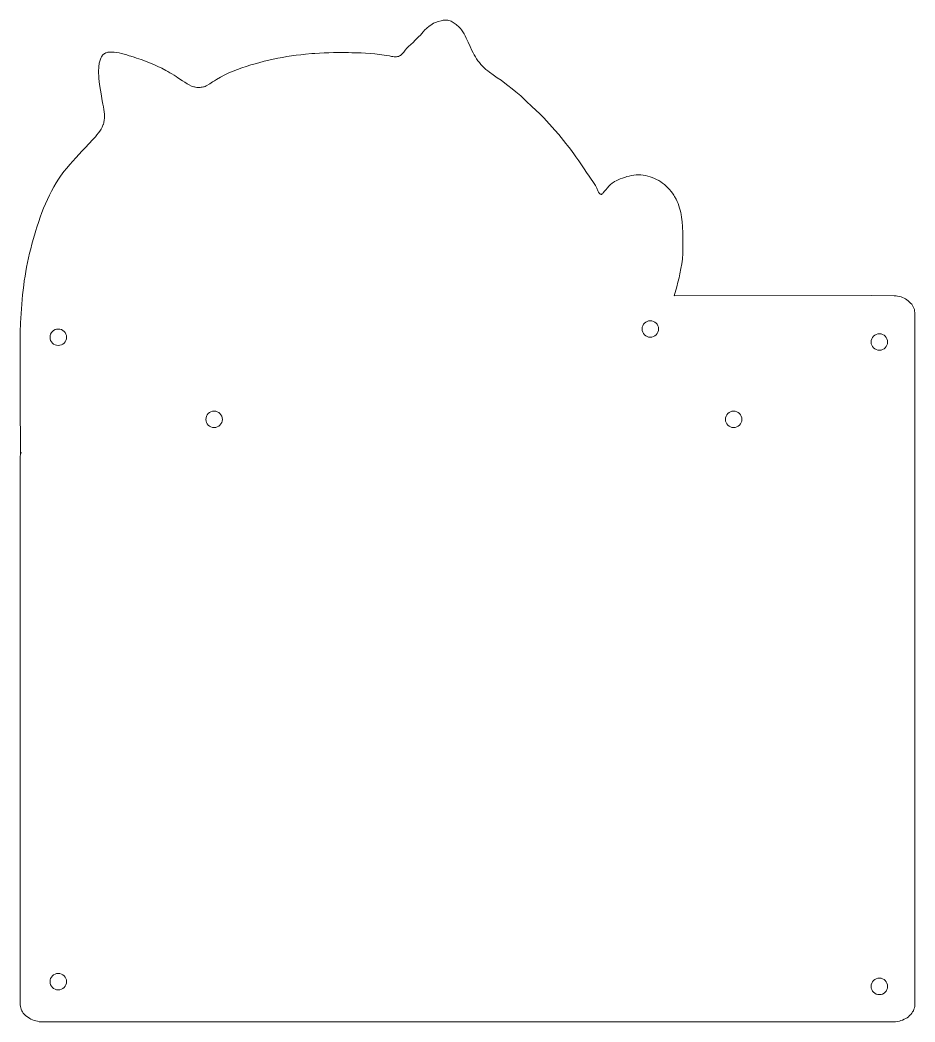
# Model space of a CAD drawing. Header units: centimetres. Extents: x -136.4 to -51.8, y -35.2 to 27.5.
# Drawn here: x -78.87 to -66.94, y -35.18 to -21.81 of the extents above; entities that cross this region are included whole.
import ezdxf

# ---------------------------------------------------------------- set-up
doc = ezdxf.new("R2010")
doc.units = ezdxf.units.CM
doc.header["$MEASUREMENT"] = 0
doc.layers.add('Layer 1', color=7, linetype='Continuous')

msp = doc.modelspace()

# ---------------------------------------------------------------- linework, layer by layer
at = {"layer": 'Layer 1', "lineweight": 9}
msp.add_open_spline([(-70.14791, -25.4928), (-70.14791, -25.4928), (-70.11438, -25.37235), (-70.11438, -25.37235), (-70.11438, -25.37235), (-70.0984, -25.31192), (-70.0984, -25.31192), (-70.0984, -25.31192), (-70.08339, -25.25122), (-70.08339, -25.25122), (-70.08339, -25.25122), (-70.07152, -25.19895), (-70.07152, -25.19895), (-70.07152, -25.19895), (-70.0575, -25.12874), (-70.0575, -25.12874), (-70.0575, -25.12874), (-70.04728, -25.06696), (-70.04728, -25.06696), (-70.04728, -25.06696), (-70.03932, -25.00491), (-70.03932, -25.00491), (-70.03932, -25.00491), (-70.03629, -24.97381), (-70.03629, -24.97381), (-70.03629, -24.97381), (-70.03479, -24.95485), (-70.03479, -24.95485), (-70.03479, -24.95485), (-70.03125, -24.88026), (-70.03125, -24.88026), (-70.03125, -24.88026), (-70.03068, -24.81775), (-70.03068, -24.81775), (-70.03068, -24.81775), (-70.03164, -24.75516), (-70.03164, -24.75516), (-70.03164, -24.75516), (-70.03479, -24.65582), (-70.03479, -24.65582), (-70.03479, -24.65582), (-70.03839, -24.56723), (-70.03839, -24.56723), (-70.03839, -24.56723), (-70.04269, -24.5048), (-70.04269, -24.5048), (-70.04269, -24.5048), (-70.04581, -24.4737), (-70.04581, -24.4737), (-70.04581, -24.4737), (-70.04977, -24.4427), (-70.04977, -24.4427), (-70.04977, -24.4427), (-70.05575, -24.40611), (-70.05575, -24.40611), (-70.05575, -24.40611), (-70.06078, -24.38106), (-70.06078, -24.38106), (-70.06078, -24.38106), (-70.06803, -24.35051), (-70.06803, -24.35051), (-70.06803, -24.35051), (-70.0765, -24.32025), (-70.0765, -24.32025), (-70.0765, -24.32025), (-70.08618, -24.29035), (-70.08618, -24.29035), (-70.08618, -24.29035), (-70.09712, -24.26089), (-70.09712, -24.26089), (-70.09712, -24.26089), (-70.10933, -24.23196), (-70.10933, -24.23196), (-70.10933, -24.23196), (-70.12283, -24.20362), (-70.12283, -24.20362), (-70.12283, -24.20362), (-70.14185, -24.16873), (-70.14185, -24.16873), (-70.14185, -24.16873), (-70.15384, -24.1491), (-70.15384, -24.1491), (-70.15384, -24.1491), (-70.17133, -24.12305), (-70.17133, -24.12305), (-70.17133, -24.12305), (-70.19012, -24.09792), (-70.19012, -24.09792), (-70.19012, -24.09792), (-70.21016, -24.07378), (-70.21016, -24.07378), (-70.21016, -24.07378), (-70.23144, -24.05068), (-70.23144, -24.05068), (-70.23144, -24.05068), (-70.2539, -24.02872), (-70.2539, -24.02872), (-70.2539, -24.02872), (-70.27752, -24.00795), (-70.27752, -24.00795), (-70.27752, -24.00795), (-70.30227, -23.98847), (-70.30227, -23.98847), (-70.30227, -23.98847), (-70.32562, -23.97198), (-70.32562, -23.97198), (-70.32562, -23.97198), (-70.35499, -23.95359), (-70.35499, -23.95359), (-70.35499, -23.95359), (-70.38281, -23.93835), (-70.38281, -23.93835), (-70.38281, -23.93835), (-70.41143, -23.92468), (-70.41143, -23.92468), (-70.41143, -23.92468), (-70.44075, -23.91263), (-70.44075, -23.91263), (-70.44075, -23.91263), (-70.47064, -23.90229), (-70.47064, -23.90229), (-70.47064, -23.90229), (-70.50098, -23.89371), (-70.50098, -23.89371), (-70.50098, -23.89371), (-70.53165, -23.88699), (-70.53165, -23.88699), (-70.53165, -23.88699), (-70.56255, -23.88219), (-70.56255, -23.88219), (-70.56255, -23.88219), (-70.59353, -23.87938), (-70.59353, -23.87938), (-70.59353, -23.87938), (-70.61437, -23.87864), (-70.61437, -23.87864), (-70.61437, -23.87864), (-70.65535, -23.87991), (-70.65535, -23.87991), (-70.65535, -23.87991), (-70.68612, -23.88305), (-70.68612, -23.88305), (-70.68612, -23.88305), (-70.7168, -23.88787), (-70.7168, -23.88787), (-70.7168, -23.88787), (-70.7474, -23.89417), (-70.7474, -23.89417), (-70.7474, -23.89417), (-70.77794, -23.90177), (-70.77794, -23.90177), (-70.77794, -23.90177), (-70.79669, -23.907), (-70.79669, -23.907), (-70.79669, -23.907), (-70.83868, -23.92025), (-70.83868, -23.92025), (-70.83868, -23.92025), (-70.86835, -23.9312), (-70.86835, -23.9312), (-70.86835, -23.9312), (-70.89706, -23.94351), (-70.89706, -23.94351), (-70.89706, -23.94351), (-70.9244, -23.95728), (-70.9244, -23.95728), (-70.9244, -23.95728), (-70.9424, -23.96782), (-70.9424, -23.96782), (-70.9424, -23.96782), (-70.95001, -23.97269), (-70.95001, -23.97269), (-70.95001, -23.97269), (-70.97382, -23.98985), (-70.97382, -23.98985), (-70.97382, -23.98985), (-70.99631, -24.0089), (-70.99631, -24.0089), (-70.99631, -24.0089), (-71.01804, -24.02995), (-71.01804, -24.02995), (-71.01804, -24.02995), (-71.03951, -24.05314), (-71.03951, -24.05314), (-71.03951, -24.05314), (-71.06128, -24.07859), (-71.06128, -24.07859), (-71.06128, -24.07859), (-71.07691, -24.09772), (-71.07691, -24.09772), (-71.07691, -24.09772), (-71.0954, -24.11987), (-71.0954, -24.11987), (-71.0954, -24.11987), (-71.10115, -24.12582), (-71.10115, -24.12582), (-71.10115, -24.12582), (-71.10683, -24.1309), (-71.10683, -24.1309), (-71.10683, -24.1309), (-71.11242, -24.13484), (-71.11242, -24.13484), (-71.11242, -24.13484), (-71.11958, -24.13791), (-71.11958, -24.13791), (-71.11958, -24.13791), (-71.12319, -24.1384), (-71.12319, -24.1384), (-71.12319, -24.1384), (-71.12832, -24.1378), (-71.12832, -24.1378), (-71.12832, -24.1378), (-71.13332, -24.13573), (-71.13332, -24.13573), (-71.13332, -24.13573), (-71.13817, -24.13233), (-71.13817, -24.13233), (-71.13817, -24.13233), (-71.14289, -24.12774), (-71.14289, -24.12774), (-71.14289, -24.12774), (-71.1475, -24.1221), (-71.1475, -24.1221), (-71.1475, -24.1221), (-71.15201, -24.11553), (-71.15201, -24.11553), (-71.15201, -24.11553), (-71.15642, -24.10819), (-71.15642, -24.10819), (-71.15642, -24.10819), (-71.16502, -24.09168), (-71.16502, -24.09168), (-71.16502, -24.09168), (-71.18164, -24.05522), (-71.18164, -24.05522), (-71.18164, -24.05522), (-71.1891, -24.03899), (-71.1891, -24.03899), (-71.1891, -24.03899), (-71.19808, -24.02111), (-71.19808, -24.02111), (-71.19808, -24.02111), (-71.20637, -24.00617), (-71.20637, -24.00617), (-71.20637, -24.00617), (-71.21469, -23.99239), (-71.21469, -23.99239), (-71.21469, -23.99239), (-71.22305, -23.97953), (-71.22305, -23.97953), (-71.22305, -23.97953), (-71.23144, -23.96737), (-71.23144, -23.96737), (-71.23144, -23.96737), (-71.25543, -23.93451), (-71.25543, -23.93451), (-71.25543, -23.93451), (-71.26526, -23.92099), (-71.26526, -23.92099), (-71.26526, -23.92099), (-71.28228, -23.89706), (-71.28228, -23.89706), (-71.28228, -23.89706), (-71.31655, -23.84728), (-71.31655, -23.84728), (-71.31655, -23.84728), (-71.35121, -23.79556), (-71.35121, -23.79556), (-71.35121, -23.79556), (-71.38632, -23.7427), (-71.38632, -23.7427), (-71.38632, -23.7427), (-71.42192, -23.68944), (-71.42192, -23.68944), (-71.42192, -23.68944), (-71.45811, -23.63657), (-71.45811, -23.63657), (-71.45811, -23.63657), (-71.4873, -23.59538), (-71.4873, -23.59538), (-71.4873, -23.59538), (-71.53245, -23.53471), (-71.53245, -23.53471), (-71.53245, -23.53471), (-71.57066, -23.48569), (-71.57066, -23.48569), (-71.57066, -23.48569), (-71.59257, -23.45828), (-71.59257, -23.45828), (-71.59257, -23.45828), (-71.68918, -23.34132), (-71.68918, -23.34132), (-71.68918, -23.34132), (-71.74086, -23.28071), (-71.74086, -23.28071), (-71.74086, -23.28071), (-71.81174, -23.19973), (-71.81174, -23.19973), (-71.81174, -23.19973), (-71.85384, -23.1538), (-71.85384, -23.1538), (-71.85384, -23.1538), (-71.88329, -23.12303), (-71.88329, -23.12303), (-71.88329, -23.12303), (-71.94157, -23.06538), (-71.94157, -23.06538), (-71.94157, -23.06538), (-72.04543, -22.96693), (-72.04543, -22.96693), (-72.04543, -22.96693), (-72.12201, -22.89335), (-72.12201, -22.89335), (-72.12201, -22.89335), (-72.1673, -22.85059), (-72.1673, -22.85059), (-72.1673, -22.85059), (-72.19566, -22.8247), (-72.19566, -22.8247), (-72.19566, -22.8247), (-72.26089, -22.76836), (-72.26089, -22.76836), (-72.26089, -22.76836), (-72.30921, -22.72904), (-72.30921, -22.72904), (-72.30921, -22.72904), (-72.36612, -22.68478), (-72.36612, -22.68478), (-72.36612, -22.68478), (-72.40802, -22.65334), (-72.40802, -22.65334), (-72.40802, -22.65334), (-72.45832, -22.61673), (-72.45832, -22.61673), (-72.45832, -22.61673), (-72.50802, -22.58172), (-72.50802, -22.58172), (-72.50802, -22.58172), (-72.56075, -22.54534), (-72.56075, -22.54534), (-72.56075, -22.54534), (-72.61156, -22.509), (-72.61156, -22.509), (-72.61156, -22.509), (-72.63629, -22.49007), (-72.63629, -22.49007), (-72.63629, -22.49007), (-72.66035, -22.47038), (-72.66035, -22.47038), (-72.66035, -22.47038), (-72.68357, -22.44976), (-72.68357, -22.44976), (-72.68357, -22.44976), (-72.69655, -22.43733), (-72.69655, -22.43733), (-72.69655, -22.43733), (-72.72686, -22.40515), (-72.72686, -22.40515), (-72.72686, -22.40515), (-72.74688, -22.3812), (-72.74688, -22.3812), (-72.74688, -22.3812), (-72.76582, -22.35629), (-72.76582, -22.35629), (-72.76582, -22.35629), (-72.78373, -22.33052), (-72.78373, -22.33052), (-72.78373, -22.33052), (-72.80061, -22.30401), (-72.80061, -22.30401), (-72.80061, -22.30401), (-72.81648, -22.27685), (-72.81648, -22.27685), (-72.81648, -22.27685), (-72.83149, -22.2489), (-72.83149, -22.2489), (-72.83149, -22.2489), (-72.84534, -22.22101), (-72.84534, -22.22101), (-72.84534, -22.22101), (-72.87132, -22.16396), (-72.87132, -22.16396), (-72.87132, -22.16396), (-72.89634, -22.10673), (-72.89634, -22.10673), (-72.89634, -22.10673), (-72.92093, -22.05323), (-72.92093, -22.05323), (-72.92093, -22.05323), (-72.93629, -22.02282), (-72.93629, -22.02282), (-72.93629, -22.02282), (-72.95136, -21.99582), (-72.95136, -21.99582), (-72.95136, -21.99582), (-72.9679, -21.96943), (-72.9679, -21.96943), (-72.9679, -21.96943), (-72.98627, -21.9437), (-72.98627, -21.9437), (-72.98627, -21.9437), (-72.99997, -21.92666), (-72.99997, -21.92666), (-72.99997, -21.92666), (-73.018, -21.90659), (-73.018, -21.90659), (-73.018, -21.90659), (-73.02971, -21.8948), (-73.02971, -21.8948), (-73.02971, -21.8948), (-73.04192, -21.88344), (-73.04192, -21.88344), (-73.04192, -21.88344), (-73.0546, -21.87261), (-73.0546, -21.87261), (-73.0546, -21.87261), (-73.0677, -21.86238), (-73.0677, -21.86238), (-73.0677, -21.86238), (-73.08117, -21.85285), (-73.08117, -21.85285), (-73.08117, -21.85285), (-73.09498, -21.84411), (-73.09498, -21.84411), (-73.09498, -21.84411), (-73.10909, -21.83626), (-73.10909, -21.83626), (-73.10909, -21.83626), (-73.12345, -21.82936), (-73.12345, -21.82936), (-73.12345, -21.82936), (-73.13803, -21.82352), (-73.13803, -21.82352), (-73.13803, -21.82352), (-73.15279, -21.81883), (-73.15279, -21.81883), (-73.15279, -21.81883), (-73.16768, -21.81537), (-73.16768, -21.81537), (-73.16768, -21.81537), (-73.18266, -21.81324), (-73.18266, -21.81324), (-73.18266, -21.81324), (-73.20115, -21.81256), (-73.20115, -21.81256), (-73.20115, -21.81256), (-73.21272, -21.81328), (-73.21272, -21.81328), (-73.21272, -21.81328), (-73.22775, -21.8154), (-73.22775, -21.8154), (-73.22775, -21.8154), (-73.24276, -21.81871), (-73.24276, -21.81871), (-73.24276, -21.81871), (-73.25773, -21.82299), (-73.25773, -21.82299), (-73.25773, -21.82299), (-73.29547, -21.83372), (-73.29547, -21.83372), (-73.29547, -21.83372), (-73.33115, -21.84673), (-73.33115, -21.84673), (-73.33115, -21.84673), (-73.35689, -21.85566), (-73.35689, -21.85566), (-73.35689, -21.85566), (-73.37869, -21.8678), (-73.37869, -21.8678), (-73.37869, -21.8678), (-73.39504, -21.88011), (-73.39504, -21.88011), (-73.39504, -21.88011), (-73.41464, -21.89491), (-73.41464, -21.89491), (-73.41464, -21.89491), (-73.424, -21.90137), (-73.424, -21.90137), (-73.424, -21.90137), (-73.43925, -21.91316), (-73.43925, -21.91316), (-73.43925, -21.91316), (-73.4509, -21.92323), (-73.4509, -21.92323), (-73.4509, -21.92323), (-73.4732, -21.94482), (-73.4732, -21.94482), (-73.4732, -21.94482), (-73.49457, -21.96777), (-73.49457, -21.96777), (-73.49457, -21.96777), (-73.5155, -21.99136), (-73.5155, -21.99136), (-73.5155, -21.99136), (-73.53413, -22.01229), (-73.53413, -22.01229), (-73.53413, -22.01229), (-73.55794, -22.03789), (-73.55794, -22.03789), (-73.55794, -22.03789), (-73.6019, -22.08213), (-73.6019, -22.08213), (-73.6019, -22.08213), (-73.63148, -22.11035), (-73.63148, -22.11035), (-73.63148, -22.11035), (-73.69134, -22.16714), (-73.69134, -22.16714), (-73.69134, -22.16714), (-73.7131, -22.18965), (-73.7131, -22.18965), (-73.7131, -22.18965), (-73.73522, -22.21483), (-73.73522, -22.21483), (-73.73522, -22.21483), (-73.75477, -22.23911), (-73.75477, -22.23911), (-73.75477, -22.23911), (-73.76512, -22.25167), (-73.76512, -22.25167), (-73.76512, -22.25167), (-73.77574, -22.26358), (-73.77574, -22.26358), (-73.77574, -22.26358), (-73.7868, -22.27446), (-73.7868, -22.27446), (-73.7868, -22.27446), (-73.79845, -22.2839), (-73.79845, -22.2839), (-73.79845, -22.2839), (-73.81182, -22.29199), (-73.81182, -22.29199), (-73.81182, -22.29199), (-73.8242, -22.29698), (-73.8242, -22.29698), (-73.8242, -22.29698), (-73.83834, -22.30046), (-73.83834, -22.30046), (-73.83834, -22.30046), (-73.8532, -22.3022), (-73.8532, -22.3022), (-73.8532, -22.3022), (-73.86865, -22.30249), (-73.86865, -22.30249), (-73.86865, -22.30249), (-73.88457, -22.30159), (-73.88457, -22.30159), (-73.88457, -22.30159), (-73.90084, -22.29977), (-73.90084, -22.29977), (-73.90084, -22.29977), (-73.91734, -22.2973), (-73.91734, -22.2973), (-73.91734, -22.2973), (-73.94796, -22.29199), (-73.94796, -22.29199), (-73.94796, -22.29199), (-73.98346, -22.28598), (-73.98346, -22.28598), (-73.98346, -22.28598), (-74.01596, -22.28092), (-74.01596, -22.28092), (-74.01596, -22.28092), (-74.07986, -22.27218), (-74.07986, -22.27218), (-74.07986, -22.27218), (-74.14252, -22.2651), (-74.14252, -22.2651), (-74.14252, -22.2651), (-74.20421, -22.25952), (-74.20421, -22.25952), (-74.20421, -22.25952), (-74.26518, -22.25524), (-74.26518, -22.25524), (-74.26518, -22.25524), (-74.3257, -22.25207), (-74.3257, -22.25207), (-74.3257, -22.25207), (-74.38604, -22.24986), (-74.38604, -22.24986), (-74.38604, -22.24986), (-74.44645, -22.24839), (-74.44645, -22.24839), (-74.44645, -22.24839), (-74.49272, -22.24767), (-74.49272, -22.24767), (-74.49272, -22.24767), (-74.56842, -22.24706), (-74.56842, -22.24706), (-74.56842, -22.24706), (-74.63009, -22.24715), (-74.63009, -22.24715), (-74.63009, -22.24715), (-74.6921, -22.24782), (-74.6921, -22.24782), (-74.6921, -22.24782), (-74.75435, -22.24916), (-74.75435, -22.24916), (-74.75435, -22.24916), (-74.81678, -22.25124), (-74.81678, -22.25124), (-74.81678, -22.25124), (-74.87926, -22.25412), (-74.87926, -22.25412), (-74.87926, -22.25412), (-74.94174, -22.25789), (-74.94174, -22.25789), (-74.94174, -22.25789), (-74.98398, -22.26097), (-74.98398, -22.26097), (-74.98398, -22.26097), (-75.06633, -22.26831), (-75.06633, -22.26831), (-75.06633, -22.26831), (-75.12837, -22.27501), (-75.12837, -22.27501), (-75.12837, -22.27501), (-75.19021, -22.28269), (-75.19021, -22.28269), (-75.19021, -22.28269), (-75.25188, -22.29135), (-75.25188, -22.29135), (-75.25188, -22.29135), (-75.31333, -22.30097), (-75.31333, -22.30097), (-75.31333, -22.30097), (-75.37459, -22.31155), (-75.37459, -22.31155), (-75.37459, -22.31155), (-75.43562, -22.32308), (-75.43562, -22.32308), (-75.43562, -22.32308), (-75.49643, -22.33555), (-75.49643, -22.33555), (-75.49643, -22.33555), (-75.557, -22.34894), (-75.557, -22.34894), (-75.557, -22.34894), (-75.61733, -22.36327), (-75.61733, -22.36327), (-75.61733, -22.36327), (-75.6906, -22.38199), (-75.6906, -22.38199), (-75.6906, -22.38199), (-75.73722, -22.39467), (-75.73722, -22.39467), (-75.73722, -22.39467), (-75.79674, -22.41185), (-75.79674, -22.41185), (-75.79674, -22.41185), (-75.85588, -22.43023), (-75.85588, -22.43023), (-75.85588, -22.43023), (-75.9146, -22.44996), (-75.9146, -22.44996), (-75.9146, -22.44996), (-75.97283, -22.47118), (-75.97283, -22.47118), (-75.97283, -22.47118), (-76.03052, -22.49408), (-76.03052, -22.49408), (-76.03052, -22.49408), (-76.08761, -22.51879), (-76.08761, -22.51879), (-76.08761, -22.51879), (-76.14405, -22.54549), (-76.14405, -22.54549), (-76.14405, -22.54549), (-76.19976, -22.57433), (-76.19976, -22.57433), (-76.19976, -22.57433), (-76.2547, -22.60546), (-76.2547, -22.60546), (-76.2547, -22.60546), (-76.28186, -22.62195), (-76.28186, -22.62195), (-76.28186, -22.62195), (-76.30881, -22.63906), (-76.30881, -22.63906), (-76.30881, -22.63906), (-76.34328, -22.66213), (-76.34328, -22.66213), (-76.34328, -22.66213), (-76.38967, -22.69013), (-76.38967, -22.69013), (-76.38967, -22.69013), (-76.40528, -22.69717), (-76.40528, -22.69717), (-76.40528, -22.69717), (-76.41943, -22.702), (-76.41943, -22.702), (-76.41943, -22.702), (-76.42879, -22.70477), (-76.42879, -22.70477), (-76.42879, -22.70477), (-76.44562, -22.70864), (-76.44562, -22.70864), (-76.44562, -22.70864), (-76.45859, -22.70992), (-76.45859, -22.70992), (-76.45859, -22.70992), (-76.47191, -22.71105), (-76.47191, -22.71105), (-76.47191, -22.71105), (-76.48564, -22.71168), (-76.48564, -22.71168), (-76.48564, -22.71168), (-76.49927, -22.71189), (-76.49927, -22.71189), (-76.49927, -22.71189), (-76.51371, -22.71091), (-76.51371, -22.71091), (-76.51371, -22.71091), (-76.53525, -22.70746), (-76.53525, -22.70746), (-76.53525, -22.70746), (-76.54499, -22.70579), (-76.54499, -22.70579), (-76.54499, -22.70579), (-76.55759, -22.70272), (-76.55759, -22.70272), (-76.55759, -22.70272), (-76.57306, -22.6991), (-76.57306, -22.6991), (-76.57306, -22.6991), (-76.58716, -22.69337), (-76.58716, -22.69337), (-76.58716, -22.69337), (-76.61687, -22.67857), (-76.61687, -22.67857), (-76.61687, -22.67857), (-76.64661, -22.66172), (-76.64661, -22.66172), (-76.64661, -22.66172), (-76.6763, -22.64337), (-76.6763, -22.64337), (-76.6763, -22.64337), (-76.70582, -22.62411), (-76.70582, -22.62411), (-76.70582, -22.62411), (-76.76837, -22.58216), (-76.76837, -22.58216), (-76.76837, -22.58216), (-76.79243, -22.56639), (-76.79243, -22.56639), (-76.79243, -22.56639), (-76.82046, -22.54854), (-76.82046, -22.54854), (-76.82046, -22.54854), (-76.84811, -22.53148), (-76.84811, -22.53148), (-76.84811, -22.53148), (-76.87546, -22.51516), (-76.87546, -22.51516), (-76.87546, -22.51516), (-76.90257, -22.49956), (-76.90257, -22.49956), (-76.90257, -22.49956), (-76.9295, -22.4846), (-76.9295, -22.4846), (-76.9295, -22.4846), (-76.98303, -22.45649), (-76.98303, -22.45649), (-76.98303, -22.45649), (-77.03655, -22.43049), (-77.03655, -22.43049), (-77.03655, -22.43049), (-77.09055, -22.40626), (-77.09055, -22.40626), (-77.09055, -22.40626), (-77.1455, -22.38343), (-77.1455, -22.38343), (-77.1455, -22.38343), (-77.2019, -22.36166), (-77.2019, -22.36166), (-77.2019, -22.36166), (-77.26022, -22.34061), (-77.26022, -22.34061), (-77.26022, -22.34061), (-77.29026, -22.33024), (-77.29026, -22.33024), (-77.29026, -22.33024), (-77.32096, -22.31992), (-77.32096, -22.31992), (-77.32096, -22.31992), (-77.35238, -22.3096), (-77.35238, -22.3096), (-77.35238, -22.3096), (-77.39589, -22.29566), (-77.39589, -22.29566), (-77.39589, -22.29566), (-77.41763, -22.28882), (-77.41763, -22.28882), (-77.41763, -22.28882), (-77.4513, -22.27853), (-77.4513, -22.27853), (-77.4513, -22.27853), (-77.48525, -22.26873), (-77.48525, -22.26873), (-77.48525, -22.26873), (-77.51915, -22.25976), (-77.51915, -22.25976), (-77.51915, -22.25976), (-77.55264, -22.25199), (-77.55264, -22.25199), (-77.55264, -22.25199), (-77.58535, -22.24576), (-77.58535, -22.24576), (-77.58535, -22.24576), (-77.61696, -22.24144), (-77.61696, -22.24144), (-77.61696, -22.24144), (-77.63224, -22.24009), (-77.63224, -22.24009), (-77.63224, -22.24009), (-77.64711, -22.23936), (-77.64711, -22.23936), (-77.64711, -22.23936), (-77.66152, -22.23928), (-77.66152, -22.23928), (-77.66152, -22.23928), (-77.67544, -22.23989), (-77.67544, -22.23989), (-77.67544, -22.23989), (-77.68882, -22.24125), (-77.68882, -22.24125), (-77.68882, -22.24125), (-77.70162, -22.24339), (-77.70162, -22.24339), (-77.70162, -22.24339), (-77.71379, -22.24635), (-77.71379, -22.24635), (-77.71379, -22.24635), (-77.72883, -22.25161), (-77.72883, -22.25161), (-77.72883, -22.25161), (-77.73607, -22.25494), (-77.73607, -22.25494), (-77.73607, -22.25494), (-77.74614, -22.2606), (-77.74614, -22.2606), (-77.74614, -22.2606), (-77.75551, -22.26714), (-77.75551, -22.26714), (-77.75551, -22.26714), (-77.7642, -22.27453), (-77.7642, -22.27453), (-77.7642, -22.27453), (-77.77223, -22.28275), (-77.77223, -22.28275), (-77.77223, -22.28275), (-77.77962, -22.29177), (-77.77962, -22.29177), (-77.77962, -22.29177), (-77.78639, -22.30154), (-77.78639, -22.30154), (-77.78639, -22.30154), (-77.79255, -22.31206), (-77.79255, -22.31206), (-77.79255, -22.31206), (-77.79812, -22.32328), (-77.79812, -22.32328), (-77.79812, -22.32328), (-77.80313, -22.33518), (-77.80313, -22.33518), (-77.80313, -22.33518), (-77.80758, -22.34773), (-77.80758, -22.34773), (-77.80758, -22.34773), (-77.8115, -22.3609), (-77.8115, -22.3609), (-77.8115, -22.3609), (-77.81492, -22.37467), (-77.81492, -22.37467), (-77.81492, -22.37467), (-77.81784, -22.38899), (-77.81784, -22.38899), (-77.81784, -22.38899), (-77.82029, -22.40385), (-77.82029, -22.40385), (-77.82029, -22.40385), (-77.82228, -22.41921), (-77.82228, -22.41921), (-77.82228, -22.41921), (-77.82496, -22.45132), (-77.82496, -22.45132), (-77.82496, -22.45132), (-77.82604, -22.48511), (-77.82604, -22.48511), (-77.82604, -22.48511), (-77.82568, -22.52033), (-77.82568, -22.52033), (-77.82568, -22.52033), (-77.824, -22.55676), (-77.824, -22.55676), (-77.824, -22.55676), (-77.82118, -22.59415), (-77.82118, -22.59415), (-77.82118, -22.59415), (-77.81734, -22.63228), (-77.81734, -22.63228), (-77.81734, -22.63228), (-77.81266, -22.67092), (-77.81266, -22.67092), (-77.81266, -22.67092), (-77.8013, -22.74877), (-77.8013, -22.74877), (-77.8013, -22.74877), (-77.7883, -22.82587), (-77.7883, -22.82587), (-77.7883, -22.82587), (-77.78156, -22.86354), (-77.78156, -22.86354), (-77.78156, -22.86354), (-77.77284, -22.9113), (-77.77284, -22.9113), (-77.77284, -22.9113), (-77.76834, -22.93601), (-77.76834, -22.93601), (-77.76834, -22.93601), (-77.76227, -22.97054), (-77.76227, -22.97054), (-77.76227, -22.97054), (-77.75695, -23.004), (-77.75695, -23.004), (-77.75695, -23.004), (-77.75271, -23.03643), (-77.75271, -23.03643), (-77.75271, -23.03643), (-77.74983, -23.06792), (-77.74983, -23.06792), (-77.74983, -23.06792), (-77.74865, -23.09853), (-77.74865, -23.09853), (-77.74865, -23.09853), (-77.74945, -23.12833), (-77.74945, -23.12833), (-77.74945, -23.12833), (-77.7507, -23.14294), (-77.7507, -23.14294), (-77.7507, -23.14294), (-77.75256, -23.15737), (-77.75256, -23.15737), (-77.75256, -23.15737), (-77.75508, -23.17164), (-77.75508, -23.17164), (-77.75508, -23.17164), (-77.75828, -23.18573), (-77.75828, -23.18573), (-77.75828, -23.18573), (-77.76223, -23.19968), (-77.76223, -23.19968), (-77.76223, -23.19968), (-77.76456, -23.20683), (-77.76456, -23.20683), (-77.76456, -23.20683), (-77.7724, -23.22714), (-77.7724, -23.22714), (-77.7724, -23.22714), (-77.77858, -23.24066), (-77.77858, -23.24066), (-77.77858, -23.24066), (-77.7929, -23.26732), (-77.7929, -23.26732), (-77.7929, -23.26732), (-77.80947, -23.29348), (-77.80947, -23.29348), (-77.80947, -23.29348), (-77.8279, -23.31918), (-77.8279, -23.31918), (-77.8279, -23.31918), (-77.84779, -23.34445), (-77.84779, -23.34445), (-77.84779, -23.34445), (-77.86874, -23.36932), (-77.86874, -23.36932), (-77.86874, -23.36932), (-77.90121, -23.4059), (-77.90121, -23.4059), (-77.90121, -23.4059), (-77.95603, -23.46549), (-77.95603, -23.46549), (-77.95603, -23.46549), (-77.99985, -23.51204), (-77.99985, -23.51204), (-77.99985, -23.51204), (-78.04343, -23.55795), (-78.04343, -23.55795), (-78.04343, -23.55795), (-78.12916, -23.6489), (-78.12916, -23.6489), (-78.12916, -23.6489), (-78.17091, -23.69448), (-78.17091, -23.69448), (-78.17091, -23.69448), (-78.21166, -23.7405), (-78.21166, -23.7405), (-78.21166, -23.7405), (-78.25121, -23.78723), (-78.25121, -23.78723), (-78.25121, -23.78723), (-78.28938, -23.83495), (-78.28938, -23.83495), (-78.28938, -23.83495), (-78.33476, -23.8963), (-78.33476, -23.8963), (-78.33476, -23.8963), (-78.36077, -23.93439), (-78.36077, -23.93439), (-78.36077, -23.93439), (-78.39383, -23.98636), (-78.39383, -23.98636), (-78.39383, -23.98636), (-78.42519, -24.03972), (-78.42519, -24.03972), (-78.42519, -24.03972), (-78.45497, -24.09432), (-78.45497, -24.09432), (-78.45497, -24.09432), (-78.48322, -24.15006), (-78.48322, -24.15006), (-78.48322, -24.15006), (-78.51003, -24.20679), (-78.51003, -24.20679), (-78.51003, -24.20679), (-78.53549, -24.2644), (-78.53549, -24.2644), (-78.53549, -24.2644), (-78.55968, -24.32277), (-78.55968, -24.32277), (-78.55968, -24.32277), (-78.58268, -24.38177), (-78.58268, -24.38177), (-78.58268, -24.38177), (-78.60458, -24.44128), (-78.60458, -24.44128), (-78.60458, -24.44128), (-78.62545, -24.50116), (-78.62545, -24.50116), (-78.62545, -24.50116), (-78.64976, -24.57493), (-78.64976, -24.57493), (-78.64976, -24.57493), (-78.66444, -24.62158), (-78.66444, -24.62158), (-78.66444, -24.62158), (-78.68265, -24.68197), (-78.68265, -24.68197), (-78.68265, -24.68197), (-78.70003, -24.74246), (-78.70003, -24.74246), (-78.70003, -24.74246), (-78.71654, -24.80306), (-78.71654, -24.80306), (-78.71654, -24.80306), (-78.7322, -24.86377), (-78.7322, -24.86377), (-78.7322, -24.86377), (-78.74699, -24.92461), (-78.74699, -24.92461), (-78.74699, -24.92461), (-78.76091, -24.98555), (-78.76091, -24.98555), (-78.76091, -24.98555), (-78.77396, -25.04662), (-78.77396, -25.04662), (-78.77396, -25.04662), (-78.78613, -25.10781), (-78.78613, -25.10781), (-78.78613, -25.10781), (-78.79741, -25.16912), (-78.79741, -25.16912), (-78.79741, -25.16912), (-78.80781, -25.23056), (-78.80781, -25.23056), (-78.80781, -25.23056), (-78.81731, -25.29213), (-78.81731, -25.29213), (-78.81731, -25.29213), (-78.82515, -25.3481), (-78.82515, -25.3481), (-78.82515, -25.3481), (-78.83362, -25.41566), (-78.83362, -25.41566), (-78.83362, -25.41566), (-78.84049, -25.47762), (-78.84049, -25.47762), (-78.84049, -25.47762), (-78.84654, -25.53969), (-78.84654, -25.53969), (-78.84654, -25.53969), (-78.85185, -25.60187), (-78.85185, -25.60187), (-78.85185, -25.60187), (-78.85645, -25.66415), (-78.85645, -25.66415), (-78.85645, -25.66415), (-78.8604, -25.72652), (-78.8604, -25.72652), (-78.8604, -25.72652), (-78.86651, -25.85148), (-78.86651, -25.85148), (-78.86651, -25.85148), (-78.8706, -25.97668), (-78.8706, -25.97668), (-78.8706, -25.97668), (-78.87303, -26.10206), (-78.87303, -26.10206), (-78.87303, -26.10206), (-78.87421, -26.22754), (-78.87421, -26.22754), (-78.87421, -26.22754), (-78.87426, -26.51389), (-78.87426, -26.51389), (-78.87426, -26.51389), (-78.87353, -26.85425), (-78.87353, -26.85425), (-78.87353, -26.85425), (-78.86733, -27.60444), (-78.86733, -27.60444)], degree=3, knots=[0, 0, 0, 0, 0.00268097, 0.00268097, 0.00268097, 0.00536193, 0.00536193, 0.00536193, 0.0080429, 0.0080429, 0.0080429, 0.01072386, 0.01072386, 0.01072386, 0.01340483, 0.01340483, 0.01340483, 0.01608579, 0.01608579, 0.01608579, 0.01876676, 0.01876676, 0.01876676, 0.02144772, 0.02144772, 0.02144772, 0.02412869, 0.02412869, 0.02412869, 0.02680965, 0.02680965, 0.02680965, 0.02949062, 0.02949062, 0.02949062, 0.03217158, 0.03217158, 0.03217158, 0.03485255, 0.03485255, 0.03485255, 0.03753351, 0.03753351, 0.03753351, 0.04021448, 0.04021448, 0.04021448, 0.04289544, 0.04289544, 0.04289544, 0.04557641, 0.04557641, 0.04557641, 0.04825737, 0.04825737, 0.04825737, 0.05093834, 0.05093834, 0.05093834, 0.0536193, 0.0536193, 0.0536193, 0.05630027, 0.05630027, 0.05630027, 0.05898123, 0.05898123, 0.05898123, 0.0616622, 0.0616622, 0.0616622, 0.06434316, 0.06434316, 0.06434316, 0.06702413, 0.06702413, 0.06702413, 0.06970509, 0.06970509, 0.06970509, 0.07238606, 0.07238606, 0.07238606, 0.07506702, 0.07506702, 0.07506702, 0.07774799, 0.07774799, 0.07774799, 0.08042895, 0.08042895, 0.08042895, 0.08310992, 0.08310992, 0.08310992, 0.08579088, 0.08579088, 0.08579088, 0.08847185, 0.08847185, 0.08847185, 0.09115282, 0.09115282, 0.09115282, 0.09383378, 0.09383378, 0.09383378, 0.09651475, 0.09651475, 0.09651475, 0.09919571, 0.09919571, 0.09919571, 0.10187668, 0.10187668, 0.10187668, 0.10455764, 0.10455764, 0.10455764, 0.10723861, 0.10723861, 0.10723861, 0.10991957, 0.10991957, 0.10991957, 0.11260054, 0.11260054, 0.11260054, 0.1152815, 0.1152815, 0.1152815, 0.11796247, 0.11796247, 0.11796247, 0.12064343, 0.12064343, 0.12064343, 0.1233244, 0.1233244, 0.1233244, 0.12600536, 0.12600536, 0.12600536, 0.12868633, 0.12868633, 0.12868633, 0.13136729, 0.13136729, 0.13136729, 0.13404826, 0.13404826, 0.13404826, 0.13672922, 0.13672922, 0.13672922, 0.13941019, 0.13941019, 0.13941019, 0.14209115, 0.14209115, 0.14209115, 0.14477212, 0.14477212, 0.14477212, 0.14745308, 0.14745308, 0.14745308, 0.15013405, 0.15013405, 0.15013405, 0.15281501, 0.15281501, 0.15281501, 0.15549598, 0.15549598, 0.15549598, 0.15817694, 0.15817694, 0.15817694, 0.16085791, 0.16085791, 0.16085791, 0.16353887, 0.16353887, 0.16353887, 0.16621984, 0.16621984, 0.16621984, 0.1689008, 0.1689008, 0.1689008, 0.17158177, 0.17158177, 0.17158177, 0.17426273, 0.17426273, 0.17426273, 0.1769437, 0.1769437, 0.1769437, 0.17962466, 0.17962466, 0.17962466, 0.18230563, 0.18230563, 0.18230563, 0.1849866, 0.1849866, 0.1849866, 0.18766756, 0.18766756, 0.18766756, 0.19034853, 0.19034853, 0.19034853, 0.19302949, 0.19302949, 0.19302949, 0.19571046, 0.19571046, 0.19571046, 0.19839142, 0.19839142, 0.19839142, 0.20107239, 0.20107239, 0.20107239, 0.20375335, 0.20375335, 0.20375335, 0.20643432, 0.20643432, 0.20643432, 0.20911528, 0.20911528, 0.20911528, 0.21179625, 0.21179625, 0.21179625, 0.21447721, 0.21447721, 0.21447721, 0.21715818, 0.21715818, 0.21715818, 0.21983914, 0.21983914, 0.21983914, 0.22252011, 0.22252011, 0.22252011, 0.22520107, 0.22520107, 0.22520107, 0.22788204, 0.22788204, 0.22788204, 0.230563, 0.230563, 0.230563, 0.23324397, 0.23324397, 0.23324397, 0.23592493, 0.23592493, 0.23592493, 0.2386059, 0.2386059, 0.2386059, 0.24128686, 0.24128686, 0.24128686, 0.24396783, 0.24396783, 0.24396783, 0.24664879, 0.24664879, 0.24664879, 0.24932976, 0.24932976, 0.24932976, 0.25201072, 0.25201072, 0.25201072, 0.25469169, 0.25469169, 0.25469169, 0.25737265, 0.25737265, 0.25737265, 0.26005362, 0.26005362, 0.26005362, 0.26273458, 0.26273458, 0.26273458, 0.26541555, 0.26541555, 0.26541555, 0.26809651, 0.26809651, 0.26809651, 0.27077748, 0.27077748, 0.27077748, 0.27345845, 0.27345845, 0.27345845, 0.27613941, 0.27613941, 0.27613941, 0.27882038, 0.27882038, 0.27882038, 0.28150134, 0.28150134, 0.28150134, 0.28418231, 0.28418231, 0.28418231, 0.28686327, 0.28686327, 0.28686327, 0.28954424, 0.28954424, 0.28954424, 0.2922252, 0.2922252, 0.2922252, 0.29490617, 0.29490617, 0.29490617, 0.29758713, 0.29758713, 0.29758713, 0.3002681, 0.3002681, 0.3002681, 0.30294906, 0.30294906, 0.30294906, 0.30563003, 0.30563003, 0.30563003, 0.30831099, 0.30831099, 0.30831099, 0.31099196, 0.31099196, 0.31099196, 0.31367292, 0.31367292, 0.31367292, 0.31635389, 0.31635389, 0.31635389, 0.31903485, 0.31903485, 0.31903485, 0.32171582, 0.32171582, 0.32171582, 0.32439678, 0.32439678, 0.32439678, 0.32707775, 0.32707775, 0.32707775, 0.32975871, 0.32975871, 0.32975871, 0.33243968, 0.33243968, 0.33243968, 0.33512064, 0.33512064, 0.33512064, 0.33780161, 0.33780161, 0.33780161, 0.34048257, 0.34048257, 0.34048257, 0.34316354, 0.34316354, 0.34316354, 0.3458445, 0.3458445, 0.3458445, 0.34852547, 0.34852547, 0.34852547, 0.35120643, 0.35120643, 0.35120643, 0.3538874, 0.3538874, 0.3538874, 0.35656836, 0.35656836, 0.35656836, 0.35924933, 0.35924933, 0.35924933, 0.36193029, 0.36193029, 0.36193029, 0.36461126, 0.36461126, 0.36461126, 0.36729223, 0.36729223, 0.36729223, 0.36997319, 0.36997319, 0.36997319, 0.37265416, 0.37265416, 0.37265416, 0.37533512, 0.37533512, 0.37533512, 0.37801609, 0.37801609, 0.37801609, 0.38069705, 0.38069705, 0.38069705, 0.38337802, 0.38337802, 0.38337802, 0.38605898, 0.38605898, 0.38605898, 0.38873995, 0.38873995, 0.38873995, 0.39142091, 0.39142091, 0.39142091, 0.39410188, 0.39410188, 0.39410188, 0.39678284, 0.39678284, 0.39678284, 0.39946381, 0.39946381, 0.39946381, 0.40214477, 0.40214477, 0.40214477, 0.40482574, 0.40482574, 0.40482574, 0.4075067, 0.4075067, 0.4075067, 0.41018767, 0.41018767, 0.41018767, 0.41286863, 0.41286863, 0.41286863, 0.4155496, 0.4155496, 0.4155496, 0.41823056, 0.41823056, 0.41823056, 0.42091153, 0.42091153, 0.42091153, 0.42359249, 0.42359249, 0.42359249, 0.42627346, 0.42627346, 0.42627346, 0.42895442, 0.42895442, 0.42895442, 0.43163539, 0.43163539, 0.43163539, 0.43431635, 0.43431635, 0.43431635, 0.43699732, 0.43699732, 0.43699732, 0.43967828, 0.43967828, 0.43967828, 0.44235925, 0.44235925, 0.44235925, 0.44504021, 0.44504021, 0.44504021, 0.44772118, 0.44772118, 0.44772118, 0.45040214, 0.45040214, 0.45040214, 0.45308311, 0.45308311, 0.45308311, 0.45576408, 0.45576408, 0.45576408, 0.45844504, 0.45844504, 0.45844504, 0.46112601, 0.46112601, 0.46112601, 0.46380697, 0.46380697, 0.46380697, 0.46648794, 0.46648794, 0.46648794, 0.4691689, 0.4691689, 0.4691689, 0.47184987, 0.47184987, 0.47184987, 0.47453083, 0.47453083, 0.47453083, 0.4772118, 0.4772118, 0.4772118, 0.47989276, 0.47989276, 0.47989276, 0.48257373, 0.48257373, 0.48257373, 0.48525469, 0.48525469, 0.48525469, 0.48793566, 0.48793566, 0.48793566, 0.49061662, 0.49061662, 0.49061662, 0.49329759, 0.49329759, 0.49329759, 0.49597855, 0.49597855, 0.49597855, 0.49865952, 0.49865952, 0.49865952, 0.50134048, 0.50134048, 0.50134048, 0.50402145, 0.50402145, 0.50402145, 0.50670241, 0.50670241, 0.50670241, 0.50938338, 0.50938338, 0.50938338, 0.51206434, 0.51206434, 0.51206434, 0.51474531, 0.51474531, 0.51474531, 0.51742627, 0.51742627, 0.51742627, 0.52010724, 0.52010724, 0.52010724, 0.5227882, 0.5227882, 0.5227882, 0.52546917, 0.52546917, 0.52546917, 0.52815013, 0.52815013, 0.52815013, 0.5308311, 0.5308311, 0.5308311, 0.53351206, 0.53351206, 0.53351206, 0.53619303, 0.53619303, 0.53619303, 0.53887399, 0.53887399, 0.53887399, 0.54155496, 0.54155496, 0.54155496, 0.54423592, 0.54423592, 0.54423592, 0.54691689, 0.54691689, 0.54691689, 0.54959786, 0.54959786, 0.54959786, 0.55227882, 0.55227882, 0.55227882, 0.55495979, 0.55495979, 0.55495979, 0.55764075, 0.55764075, 0.55764075, 0.56032172, 0.56032172, 0.56032172, 0.56300268, 0.56300268, 0.56300268, 0.56568365, 0.56568365, 0.56568365, 0.56836461, 0.56836461, 0.56836461, 0.57104558, 0.57104558, 0.57104558, 0.57372654, 0.57372654, 0.57372654, 0.57640751, 0.57640751, 0.57640751, 0.57908847, 0.57908847, 0.57908847, 0.58176944, 0.58176944, 0.58176944, 0.5844504, 0.5844504, 0.5844504, 0.58713137, 0.58713137, 0.58713137, 0.58981233, 0.58981233, 0.58981233, 0.5924933, 0.5924933, 0.5924933, 0.59517426, 0.59517426, 0.59517426, 0.59785523, 0.59785523, 0.59785523, 0.60053619, 0.60053619, 0.60053619, 0.60321716, 0.60321716, 0.60321716, 0.60589812, 0.60589812, 0.60589812, 0.60857909, 0.60857909, 0.60857909, 0.61126005, 0.61126005, 0.61126005, 0.61394102, 0.61394102, 0.61394102, 0.61662198, 0.61662198, 0.61662198, 0.61930295, 0.61930295, 0.61930295, 0.62198391, 0.62198391, 0.62198391, 0.62466488, 0.62466488, 0.62466488, 0.62734584, 0.62734584, 0.62734584, 0.63002681, 0.63002681, 0.63002681, 0.63270777, 0.63270777, 0.63270777, 0.63538874, 0.63538874, 0.63538874, 0.63806971, 0.63806971, 0.63806971, 0.64075067, 0.64075067, 0.64075067, 0.64343164, 0.64343164, 0.64343164, 0.6461126, 0.6461126, 0.6461126, 0.64879357, 0.64879357, 0.64879357, 0.65147453, 0.65147453, 0.65147453, 0.6541555, 0.6541555, 0.6541555, 0.65683646, 0.65683646, 0.65683646, 0.65951743, 0.65951743, 0.65951743, 0.66219839, 0.66219839, 0.66219839, 0.66487936, 0.66487936, 0.66487936, 0.66756032, 0.66756032, 0.66756032, 0.67024129, 0.67024129, 0.67024129, 0.67292225, 0.67292225, 0.67292225, 0.67560322, 0.67560322, 0.67560322, 0.67828418, 0.67828418, 0.67828418, 0.68096515, 0.68096515, 0.68096515, 0.68364611, 0.68364611, 0.68364611, 0.68632708, 0.68632708, 0.68632708, 0.68900804, 0.68900804, 0.68900804, 0.69168901, 0.69168901, 0.69168901, 0.69436997, 0.69436997, 0.69436997, 0.69705094, 0.69705094, 0.69705094, 0.6997319, 0.6997319, 0.6997319, 0.70241287, 0.70241287, 0.70241287, 0.70509383, 0.70509383, 0.70509383, 0.7077748, 0.7077748, 0.7077748, 0.71045576, 0.71045576, 0.71045576, 0.71313673, 0.71313673, 0.71313673, 0.71581769, 0.71581769, 0.71581769, 0.71849866, 0.71849866, 0.71849866, 0.72117962, 0.72117962, 0.72117962, 0.72386059, 0.72386059, 0.72386059, 0.72654155, 0.72654155, 0.72654155, 0.72922252, 0.72922252, 0.72922252, 0.73190349, 0.73190349, 0.73190349, 0.73458445, 0.73458445, 0.73458445, 0.73726542, 0.73726542, 0.73726542, 0.73994638, 0.73994638, 0.73994638, 0.74262735, 0.74262735, 0.74262735, 0.74530831, 0.74530831, 0.74530831, 0.74798928, 0.74798928, 0.74798928, 0.75067024, 0.75067024, 0.75067024, 0.75335121, 0.75335121, 0.75335121, 0.75603217, 0.75603217, 0.75603217, 0.75871314, 0.75871314, 0.75871314, 0.7613941, 0.7613941, 0.7613941, 0.76407507, 0.76407507, 0.76407507, 0.76675603, 0.76675603, 0.76675603, 0.769437, 0.769437, 0.769437, 0.77211796, 0.77211796, 0.77211796, 0.77479893, 0.77479893, 0.77479893, 0.77747989, 0.77747989, 0.77747989, 0.78016086, 0.78016086, 0.78016086, 0.78284182, 0.78284182, 0.78284182, 0.78552279, 0.78552279, 0.78552279, 0.78820375, 0.78820375, 0.78820375, 0.79088472, 0.79088472, 0.79088472, 0.79356568, 0.79356568, 0.79356568, 0.79624665, 0.79624665, 0.79624665, 0.79892761, 0.79892761, 0.79892761, 0.80160858, 0.80160858, 0.80160858, 0.80428954, 0.80428954, 0.80428954, 0.80697051, 0.80697051, 0.80697051, 0.80965147, 0.80965147, 0.80965147, 0.81233244, 0.81233244, 0.81233244, 0.8150134, 0.8150134, 0.8150134, 0.81769437, 0.81769437, 0.81769437, 0.82037534, 0.82037534, 0.82037534, 0.8230563, 0.8230563, 0.8230563, 0.82573727, 0.82573727, 0.82573727, 0.82841823, 0.82841823, 0.82841823, 0.8310992, 0.8310992, 0.8310992, 0.83378016, 0.83378016, 0.83378016, 0.83646113, 0.83646113, 0.83646113, 0.83914209, 0.83914209, 0.83914209, 0.84182306, 0.84182306, 0.84182306, 0.84450402, 0.84450402, 0.84450402, 0.84718499, 0.84718499, 0.84718499, 0.84986595, 0.84986595, 0.84986595, 0.85254692, 0.85254692, 0.85254692, 0.85522788, 0.85522788, 0.85522788, 0.85790885, 0.85790885, 0.85790885, 0.86058981, 0.86058981, 0.86058981, 0.86327078, 0.86327078, 0.86327078, 0.86595174, 0.86595174, 0.86595174, 0.86863271, 0.86863271, 0.86863271, 0.87131367, 0.87131367, 0.87131367, 0.87399464, 0.87399464, 0.87399464, 0.8766756, 0.8766756, 0.8766756, 0.87935657, 0.87935657, 0.87935657, 0.88203753, 0.88203753, 0.88203753, 0.8847185, 0.8847185, 0.8847185, 0.88739946, 0.88739946, 0.88739946, 0.89008043, 0.89008043, 0.89008043, 0.89276139, 0.89276139, 0.89276139, 0.89544236, 0.89544236, 0.89544236, 0.89812332, 0.89812332, 0.89812332, 0.90080429, 0.90080429, 0.90080429, 0.90348525, 0.90348525, 0.90348525, 0.90616622, 0.90616622, 0.90616622, 0.90884718, 0.90884718, 0.90884718, 0.91152815, 0.91152815, 0.91152815, 0.91420912, 0.91420912, 0.91420912, 0.91689008, 0.91689008, 0.91689008, 0.91957105, 0.91957105, 0.91957105, 0.92225201, 0.92225201, 0.92225201, 0.92493298, 0.92493298, 0.92493298, 0.92761394, 0.92761394, 0.92761394, 0.93029491, 0.93029491, 0.93029491, 0.93297587, 0.93297587, 0.93297587, 0.93565684, 0.93565684, 0.93565684, 0.9383378, 0.9383378, 0.9383378, 0.94101877, 0.94101877, 0.94101877, 0.94369973, 0.94369973, 0.94369973, 0.9463807, 0.9463807, 0.9463807, 0.94906166, 0.94906166, 0.94906166, 0.95174263, 0.95174263, 0.95174263, 0.95442359, 0.95442359, 0.95442359, 0.95710456, 0.95710456, 0.95710456, 0.95978552, 0.95978552, 0.95978552, 0.96246649, 0.96246649, 0.96246649, 0.96514745, 0.96514745, 0.96514745, 0.96782842, 0.96782842, 0.96782842, 0.97050938, 0.97050938, 0.97050938, 0.97319035, 0.97319035, 0.97319035, 0.97587131, 0.97587131, 0.97587131, 0.97855228, 0.97855228, 0.97855228, 0.98123324, 0.98123324, 0.98123324, 0.98391421, 0.98391421, 0.98391421, 0.98659517, 0.98659517, 0.98659517, 0.98927614, 0.98927614, 0.98927614, 0.9919571, 0.9919571, 0.9919571, 0.99463807, 0.99463807, 0.99463807, 0.99731903, 0.99731903, 0.99731903, 1, 1, 1, 1], dxfattribs=at)
at = {"layer": 'Layer 1', "lineweight": 15}
for points, knots in [([(-78.85851, -27.57621), (-78.85851, -27.57621), (-78.86556, -27.59385), (-78.86556, -27.59385), (-78.86556, -27.59385), (-78.86909, -27.61502), (-78.86909, -27.61502), (-78.86909, -27.61502), (-78.87262, -27.63266), (-78.87262, -27.63266), (-78.87262, -27.63266), (-78.87262, -27.65382), (-78.87262, -27.65382), (-78.87262, -27.65382), (-78.87273, -34.93371), (-78.87273, -34.93371), (-78.87273, -34.93371), (-78.87273, -34.95135), (-78.87273, -34.95135), (-78.87273, -34.95135), (-78.8692, -34.97251), (-78.8692, -34.97251), (-78.8692, -34.97251), (-78.86567, -34.99015), (-78.86567, -34.99015), (-78.86567, -34.99015), (-78.85862, -35.00779), (-78.85862, -35.00779), (-78.85862, -35.00779), (-78.85156, -35.02896), (-78.85156, -35.02896), (-78.85156, -35.02896), (-78.84098, -35.04307), (-78.84098, -35.04307), (-78.84098, -35.04307), (-78.8304, -35.06071), (-78.8304, -35.06071), (-78.8304, -35.06071), (-78.81629, -35.07835), (-78.81629, -35.07835), (-78.81629, -35.07835), (-78.80217, -35.09246), (-78.80217, -35.09246), (-78.80217, -35.09246), (-78.78454, -35.10657), (-78.78454, -35.10657), (-78.78454, -35.10657), (-78.76337, -35.12068), (-78.76337, -35.12068), (-78.76337, -35.12068), (-78.74573, -35.13126), (-78.74573, -35.13126), (-78.74573, -35.13126), (-78.72809, -35.14185), (-78.72809, -35.14185), (-78.72809, -35.14185), (-78.70692, -35.15243), (-78.70692, -35.15243), (-78.70692, -35.15243), (-78.68576, -35.15949), (-78.68576, -35.15949), (-78.68576, -35.15949), (-78.66459, -35.16654), (-78.66459, -35.16654), (-78.66459, -35.16654), (-78.6399, -35.17007), (-78.6399, -35.17007), (-78.6399, -35.17007), (-78.61873, -35.17713), (-78.61873, -35.17713), (-78.61873, -35.17713), (-78.59051, -35.17713), (-78.59051, -35.17713), (-78.59051, -35.17713), (-78.56934, -35.17713), (-78.56934, -35.17713), (-78.56934, -35.17713), (-67.23982, -35.17962), (-67.23982, -35.17962), (-67.23982, -35.17962), (-67.21512, -35.17962), (-67.21512, -35.17962), (-67.21512, -35.17962), (-67.19396, -35.17962), (-67.19396, -35.17962), (-67.19396, -35.17962), (-67.16573, -35.17256), (-67.16573, -35.17256), (-67.16573, -35.17256), (-67.14457, -35.16903), (-67.14457, -35.16903), (-67.14457, -35.16903), (-67.1234, -35.16198), (-67.1234, -35.16198), (-67.1234, -35.16198), (-67.10223, -35.15492), (-67.10223, -35.15492), (-67.10223, -35.15492), (-67.08107, -35.14434), (-67.08107, -35.14434), (-67.08107, -35.14434), (-67.0599, -35.13375), (-67.0599, -35.13375), (-67.0599, -35.13375), (-67.04226, -35.12317), (-67.04226, -35.12317), (-67.04226, -35.12317), (-67.02462, -35.10906), (-67.02462, -35.10906), (-67.02462, -35.10906), (-67.01051, -35.09495), (-67.01051, -35.09495), (-67.01051, -35.09495), (-66.99287, -35.08084), (-66.99287, -35.08084), (-66.99287, -35.08084), (-66.97876, -35.0632), (-66.97876, -35.0632), (-66.97876, -35.0632), (-66.96818, -35.04556), (-66.96818, -35.04556), (-66.96818, -35.04556), (-66.95759, -35.03145), (-66.95759, -35.03145), (-66.95759, -35.03145), (-66.95054, -35.01028), (-66.95054, -35.01028), (-66.95054, -35.01028), (-66.94348, -34.99264), (-66.94348, -34.99264), (-66.94348, -34.99264), (-66.93996, -34.975), (-66.93996, -34.975), (-66.93996, -34.975), (-66.93643, -34.95384), (-66.93643, -34.95384), (-66.93643, -34.95384), (-66.93643, -34.9362), (-66.93643, -34.9362), (-66.93643, -34.9362), (-66.93744, -25.73429), (-66.93744, -25.73429), (-66.93744, -25.73429), (-66.93744, -25.71313), (-66.93744, -25.71313), (-66.93744, -25.71313), (-66.94097, -25.69549), (-66.94097, -25.69549), (-66.94097, -25.69549), (-66.94449, -25.67432), (-66.94449, -25.67432), (-66.94449, -25.67432), (-66.95155, -25.65668), (-66.95155, -25.65668), (-66.95155, -25.65668), (-66.9586, -25.63904), (-66.9586, -25.63904), (-66.9586, -25.63904), (-66.96919, -25.6214), (-66.96919, -25.6214), (-66.96919, -25.6214), (-66.97977, -25.60376), (-66.97977, -25.60376), (-66.97977, -25.60376), (-66.99388, -25.58965), (-66.99388, -25.58965), (-66.99388, -25.58965), (-67.01152, -25.57201), (-67.01152, -25.57201), (-67.01152, -25.57201), (-67.02563, -25.5579), (-67.02563, -25.5579), (-67.02563, -25.5579), (-67.04327, -25.54732), (-67.04327, -25.54732), (-67.04327, -25.54732), (-67.06091, -25.53321), (-67.06091, -25.53321), (-67.06091, -25.53321), (-67.08208, -25.52263), (-67.08208, -25.52263), (-67.08208, -25.52263), (-67.10324, -25.51557), (-67.10324, -25.51557), (-67.10324, -25.51557), (-67.1187, -25.50643), (-67.1187, -25.50643), (-67.1187, -25.50643), (-67.13986, -25.49937), (-67.13986, -25.49937), (-67.13986, -25.49937), (-67.16809, -25.49585), (-67.16809, -25.49585), (-67.16809, -25.49585), (-67.18925, -25.49232), (-67.18925, -25.49232), (-67.18925, -25.49232), (-67.21395, -25.49232), (-67.21395, -25.49232), (-67.21395, -25.49232), (-67.51247, -25.48735), (-67.51247, -25.48735), (-67.51247, -25.48735), (-70.14791, -25.4928), (-70.14791, -25.4928)], [0, 0, 0, 0, 0.01470588, 0.01470588, 0.01470588, 0.02941176, 0.02941176, 0.02941176, 0.04411765, 0.04411765, 0.04411765, 0.05882353, 0.05882353, 0.05882353, 0.07352941, 0.07352941, 0.07352941, 0.08823529, 0.08823529, 0.08823529, 0.10294118, 0.10294118, 0.10294118, 0.11764706, 0.11764706, 0.11764706, 0.13235294, 0.13235294, 0.13235294, 0.14705882, 0.14705882, 0.14705882, 0.16176471, 0.16176471, 0.16176471, 0.17647059, 0.17647059, 0.17647059, 0.19117647, 0.19117647, 0.19117647, 0.20588235, 0.20588235, 0.20588235, 0.22058824, 0.22058824, 0.22058824, 0.23529412, 0.23529412, 0.23529412, 0.25, 0.25, 0.25, 0.26470588, 0.26470588, 0.26470588, 0.27941176, 0.27941176, 0.27941176, 0.29411765, 0.29411765, 0.29411765, 0.30882353, 0.30882353, 0.30882353, 0.32352941, 0.32352941, 0.32352941, 0.33823529, 0.33823529, 0.33823529, 0.35294118, 0.35294118, 0.35294118, 0.36764706, 0.36764706, 0.36764706, 0.38235294, 0.38235294, 0.38235294, 0.39705882, 0.39705882, 0.39705882, 0.41176471, 0.41176471, 0.41176471, 0.42647059, 0.42647059, 0.42647059, 0.44117647, 0.44117647, 0.44117647, 0.45588235, 0.45588235, 0.45588235, 0.47058824, 0.47058824, 0.47058824, 0.48529412, 0.48529412, 0.48529412, 0.5, 0.5, 0.5, 0.51470588, 0.51470588, 0.51470588, 0.52941176, 0.52941176, 0.52941176, 0.54411765, 0.54411765, 0.54411765, 0.55882353, 0.55882353, 0.55882353, 0.57352941, 0.57352941, 0.57352941, 0.58823529, 0.58823529, 0.58823529, 0.60294118, 0.60294118, 0.60294118, 0.61764706, 0.61764706, 0.61764706, 0.63235294, 0.63235294, 0.63235294, 0.64705882, 0.64705882, 0.64705882, 0.66176471, 0.66176471, 0.66176471, 0.67647059, 0.67647059, 0.67647059, 0.69117647, 0.69117647, 0.69117647, 0.70588235, 0.70588235, 0.70588235, 0.72058824, 0.72058824, 0.72058824, 0.73529412, 0.73529412, 0.73529412, 0.75, 0.75, 0.75, 0.76470588, 0.76470588, 0.76470588, 0.77941176, 0.77941176, 0.77941176, 0.79411765, 0.79411765, 0.79411765, 0.80882353, 0.80882353, 0.80882353, 0.82352941, 0.82352941, 0.82352941, 0.83823529, 0.83823529, 0.83823529, 0.85294118, 0.85294118, 0.85294118, 0.86764706, 0.86764706, 0.86764706, 0.88235294, 0.88235294, 0.88235294, 0.89705882, 0.89705882, 0.89705882, 0.91176471, 0.91176471, 0.91176471, 0.92647059, 0.92647059, 0.92647059, 0.94117647, 0.94117647, 0.94117647, 0.95588235, 0.95588235, 0.95588235, 0.97058824, 0.97058824, 0.97058824, 0.98529412, 0.98529412, 0.98529412, 1, 1, 1, 1]), ([(-70.46701, -25.82363), (-70.52776, -25.82363), (-70.57701, -25.87288), (-70.57701, -25.93363), (-70.57701, -25.99439), (-70.52776, -26.04363), (-70.46701, -26.04363), (-70.40625, -26.04363), (-70.35701, -25.99439), (-70.35701, -25.93363), (-70.35701, -25.87288), (-70.40625, -25.82363), (-70.46701, -25.82363)], [0, 0, 0, 0, 0.25, 0.25, 0.25, 0.5, 0.5, 0.5, 0.75, 0.75, 0.75, 1, 1, 1, 1]), ([(-78.3645, -25.93458), (-78.42525, -25.93458), (-78.4745, -25.98383), (-78.4745, -26.04459), (-78.4745, -26.10534), (-78.42525, -26.15458), (-78.3645, -26.15458), (-78.30374, -26.15458), (-78.2545, -26.10534), (-78.2545, -26.04459), (-78.2545, -25.98383), (-78.30374, -25.93458), (-78.3645, -25.93458)], [0, 0, 0, 0, 0.25, 0.25, 0.25, 0.5, 0.5, 0.5, 0.75, 0.75, 0.75, 1, 1, 1, 1]), ([(-67.41075, -25.99808), (-67.4715, -25.99808), (-67.52075, -26.04733), (-67.52075, -26.10808), (-67.52075, -26.16884), (-67.4715, -26.21808), (-67.41075, -26.21808), (-67.34999, -26.21808), (-67.30075, -26.16884), (-67.30075, -26.10808), (-67.30075, -26.04733), (-67.34999, -25.99808), (-67.41075, -25.99808)], [0, 0, 0, 0, 0.25, 0.25, 0.25, 0.5, 0.5, 0.5, 0.75, 0.75, 0.75, 1, 1, 1, 1]), ([(-76.39541, -27.14003), (-76.39541, -27.2008), (-76.34618, -27.25003), (-76.28541, -27.25003), (-76.22467, -27.25003), (-76.17541, -27.2008), (-76.17541, -27.14003), (-76.17541, -27.07926), (-76.22467, -27.03003), (-76.28541, -27.03003), (-76.34618, -27.03003), (-76.39541, -27.07926), (-76.39541, -27.14003)], [0, 0, 0, 0, 0.25, 0.25, 0.25, 0.5, 0.5, 0.5, 0.75, 0.75, 0.75, 1, 1, 1, 1]), ([(-69.46541, -27.14003), (-69.46541, -27.2008), (-69.41618, -27.25003), (-69.35541, -27.25003), (-69.29467, -27.25003), (-69.24541, -27.2008), (-69.24541, -27.14003), (-69.24541, -27.07926), (-69.29467, -27.03003), (-69.35541, -27.03003), (-69.41618, -27.03003), (-69.46541, -27.07926), (-69.46541, -27.14003)], [0, 0, 0, 0, 0.25, 0.25, 0.25, 0.5, 0.5, 0.5, 0.75, 0.75, 0.75, 1, 1, 1, 1]), ([(-78.3645, -34.53179), (-78.42525, -34.53179), (-78.4745, -34.58104), (-78.4745, -34.64179), (-78.4745, -34.70255), (-78.42525, -34.75179), (-78.3645, -34.75179), (-78.30374, -34.75179), (-78.2545, -34.70255), (-78.2545, -34.64179), (-78.2545, -34.58104), (-78.30374, -34.53179), (-78.3645, -34.53179)], [0, 0, 0, 0, 0.25, 0.25, 0.25, 0.5, 0.5, 0.5, 0.75, 0.75, 0.75, 1, 1, 1, 1]), ([(-67.41075, -34.59528), (-67.4715, -34.59528), (-67.52075, -34.64453), (-67.52075, -34.70528), (-67.52075, -34.76604), (-67.4715, -34.81528), (-67.41075, -34.81528), (-67.34999, -34.81528), (-67.30075, -34.76604), (-67.30075, -34.70528), (-67.30075, -34.64453), (-67.34999, -34.59528), (-67.41075, -34.59528)], [0, 0, 0, 0, 0.25, 0.25, 0.25, 0.5, 0.5, 0.5, 0.75, 0.75, 0.75, 1, 1, 1, 1])]:
    msp.add_open_spline(points, degree=3, knots=knots, dxfattribs=at)

doc.saveas('drawing.dxf')
